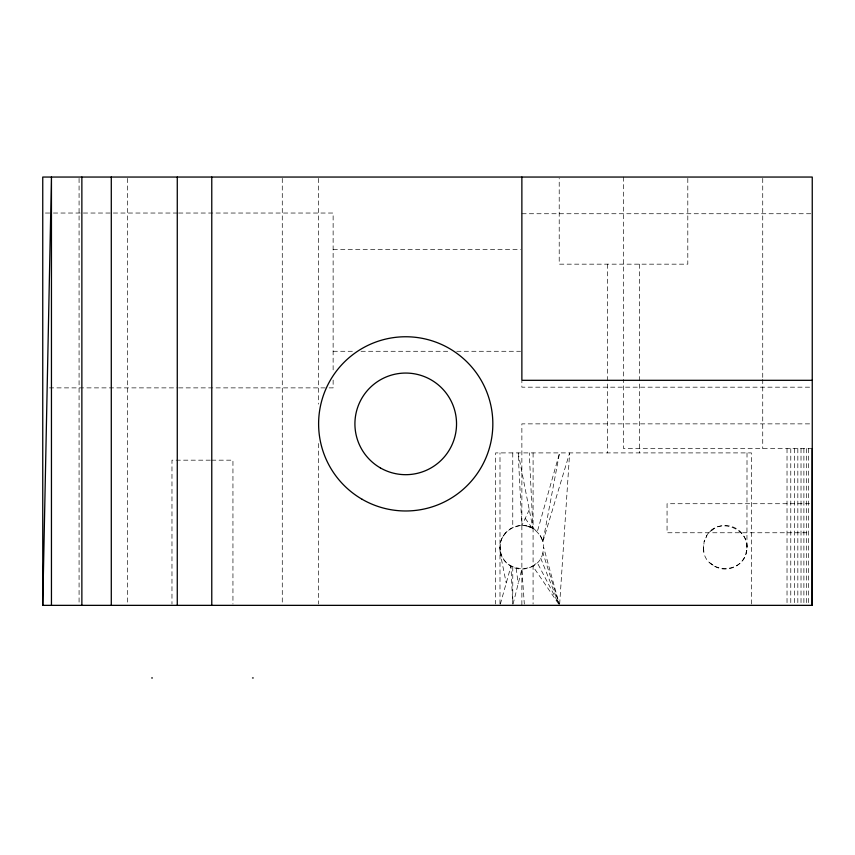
<?xml version="1.0" encoding="UTF-8"?>
<svg xmlns="http://www.w3.org/2000/svg" width="855" height="855" viewBox="0 0 855 855"><rect width="100%" height="100%" fill="white"/><g stroke="black" fill="none" stroke-linecap="round" stroke-linejoin="round"><path stroke-width="0.64" stroke-dasharray="4.28 3.21" d="M747.014 452.904L746.949 547.264C747.11 576.665 700.459 574.945 703.59 545.447L703.547 548.675L704.103 541.643L706.893 535.572L704.092 541.643M499.993 604.036L499.993 452.904M533.093 452.904L533.082 604.047M559.662 604.025L569.644 452.904L542.904 541.643L543.641 547.275L559.223 604.09L542.904 552.907L543.641 547.275M542.904 552.907C537.763 576.58 499.662 572.048 500.09 547.905C499.213 531.554 517.628 521.165 531.938 527.279C536.406 531.34 541.471 535.326 542.904 541.643L559.576 452.904L537.261 531.874L531.244 526.242L528.283 526.381L529.277 526.979L529.769 526.306L529.769 527.182M513.086 604.09L521.86 569.056L524.318 604.058M500.346 604.122L510.969 566.128L512.711 604.047M530.506 526.274L530.1 527.311L528.283 526.381M529.277 509.772L521.86 525.494L518.162 452.904L532.922 528.411L527.492 526.242A21.781 21.781 0 0 0 506.47 531.885L502.986 536.384A21.781 21.781 0 0 0 532.761 566.138L558.828 604.271M503.007 536.395L506.47 531.885M706.273 536.395C717.484 514.71 753.554 529.576 746.148 552.907L746.832 547.927M711.36 530.613L714.246 528.422A21.781 21.781 0 0 1 746.917 547.286A21.781 21.781 0 0 1 714.246 566.138L711.36 563.937M532.761 566.138L537.271 562.676L558.967 604.207M709.725 531.874L714.246 528.422M540.734 536.395L540.114 535.583L541.258 537.667M500.036 547.264L500.314 549.423M45.411 213.034L52.07 213.034M53.405 213.034L177.284 213.034M178.61 213.034L333.129 213.034L333.129 372.385M521.871 213.739L810.914 213.739M333.129 249.639L520.545 249.639M333.129 351.277L354.398 351.277M361.045 351.277L450.093 351.277M456.741 351.277L520.545 351.277M809.589 387.176L521.871 387.176L521.871 381.041M49.408 387.881L177.284 387.881M178.61 387.881L327.796 387.881M329.132 387.881L333.129 387.881L333.129 379.919M809.589 423.866L521.871 423.866L521.871 605.351M812.25 448.554L623.509 448.554L623.509 379.342M210.351 460.172L171.973 460.172L171.973 604.025M211.57 460.172L232.945 460.172L232.945 604.025M809.589 503.723L667.06 503.723L667.06 532.761L809.589 532.761M500.816 552.907L500.09 552.565L506.235 583.057M709.725 562.676L714.246 566.138M525.216 518.387L530.88 526.253L530.1 527.311L531.938 527.279L531.244 526.242L532.922 528.411L529.277 452.904M541.183 537.699L542.904 541.643M540.723 558.165L559.085 604.143M703.355 547.286L704.103 552.918M516.217 568.308L518.162 583.794M808.509 448.554L808.509 605.351M806.404 448.554L806.404 605.351M803.892 448.554L803.892 605.351M801.017 448.554L801.017 605.351M797.833 448.554L797.833 605.351M794.402 448.554L794.402 605.351M790.779 448.554L790.779 605.351M787.028 448.554L787.028 605.351M762.735 178.385L762.735 378.017M762.735 379.342L762.735 448.554M751.374 604.025L751.374 452.904L495.644 452.904L495.644 604.025M687.805 178.374L687.805 264.163L559.213 264.163L559.213 178.374M639.476 264.163L639.476 452.904M623.509 177.049L623.509 378.017M607.531 264.163L607.531 452.904M512.765 452.904L512.765 527.663M512.765 566.876L512.765 604.025M318.605 178.385L318.605 404.126M318.605 443.499L318.605 604.025M282.278 178.385L282.278 604.025M127.619 178.385L127.619 604.025M79.077 178.385L79.077 605.351"/><path stroke-width="1.28" d="M42.75 605.351L42.75 177.049L812.25 177.049L812.25 605.351L42.75 605.351L51.45 177.049L51.45 605.351M812.25 380.315L521.871 380.315L521.871 177.049M812.25 448.554L812.058 605.351M151.634 677.951L152.436 677.951M252.482 677.951L253.272 677.951M211.773 177.049L211.773 605.351M177.274 177.049L177.274 605.351M111.289 177.049L111.289 605.351M81.866 177.049L81.866 605.351M362.167 499.309A87.114 87.114 0 0 0 492.833 423.866A87.114 87.114 0 0 0 362.167 348.423A87.114 87.114 0 0 0 362.167 499.309M380.315 467.877A50.819 50.819 0 0 0 456.538 423.866A50.819 50.819 0 0 0 380.315 379.866A50.819 50.819 0 0 0 380.315 467.877"/></g></svg>
